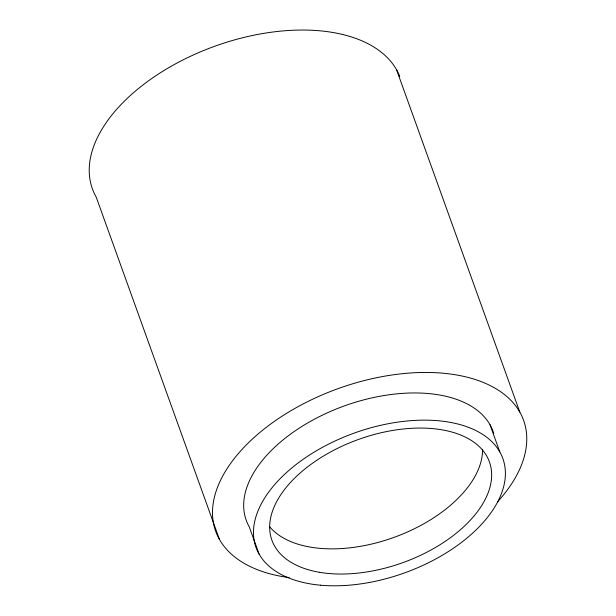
<?xml version="1.0" encoding="UTF-8"?>
<svg xmlns="http://www.w3.org/2000/svg" width="616" height="616" viewBox="0 0 616 616"><rect width="100%" height="100%" fill="white"/><g stroke="black" fill="none" stroke-linecap="round" stroke-linejoin="round"><path stroke-width="0.92" d="M396.535 69.7L519.812 412.104M490.013 424.74L499.807 451.928M259.051 554.023L249.257 526.826A131.177 74.297 -19.8 0 1 340.117 407.492A131.177 74.297 -19.8 0 1 493.693 433.248M219.465 539.462L96.188 197.058A163.648 92.693 -19.8 0 1 206.152 49.503A163.648 92.693 -19.8 0 1 399.761 76.43M289.235 577.6A163.648 92.693 -19.8 0 1 236.921 455.255A163.648 92.693 -19.8 0 1 457.457 375.121A163.648 92.693 -19.8 0 1 497.443 501.94M482.574 449.272A115.592 65.473 -19.8 0 1 394.517 537.198A115.592 65.473 -19.8 0 1 269.708 526.857M320.536 585.2A131.177 74.297 -19.8 0 0 505.305 470.555A131.177 74.297 -19.8 0 0 312.443 453.176A131.177 74.297 -19.8 0 0 320.536 585.2M319.435 572.295A115.592 65.473 -19.8 0 0 491.445 479.171A115.592 65.473 -19.8 0 0 331.069 451.69A115.592 65.473 -19.8 0 0 319.435 572.295"/></g></svg>
